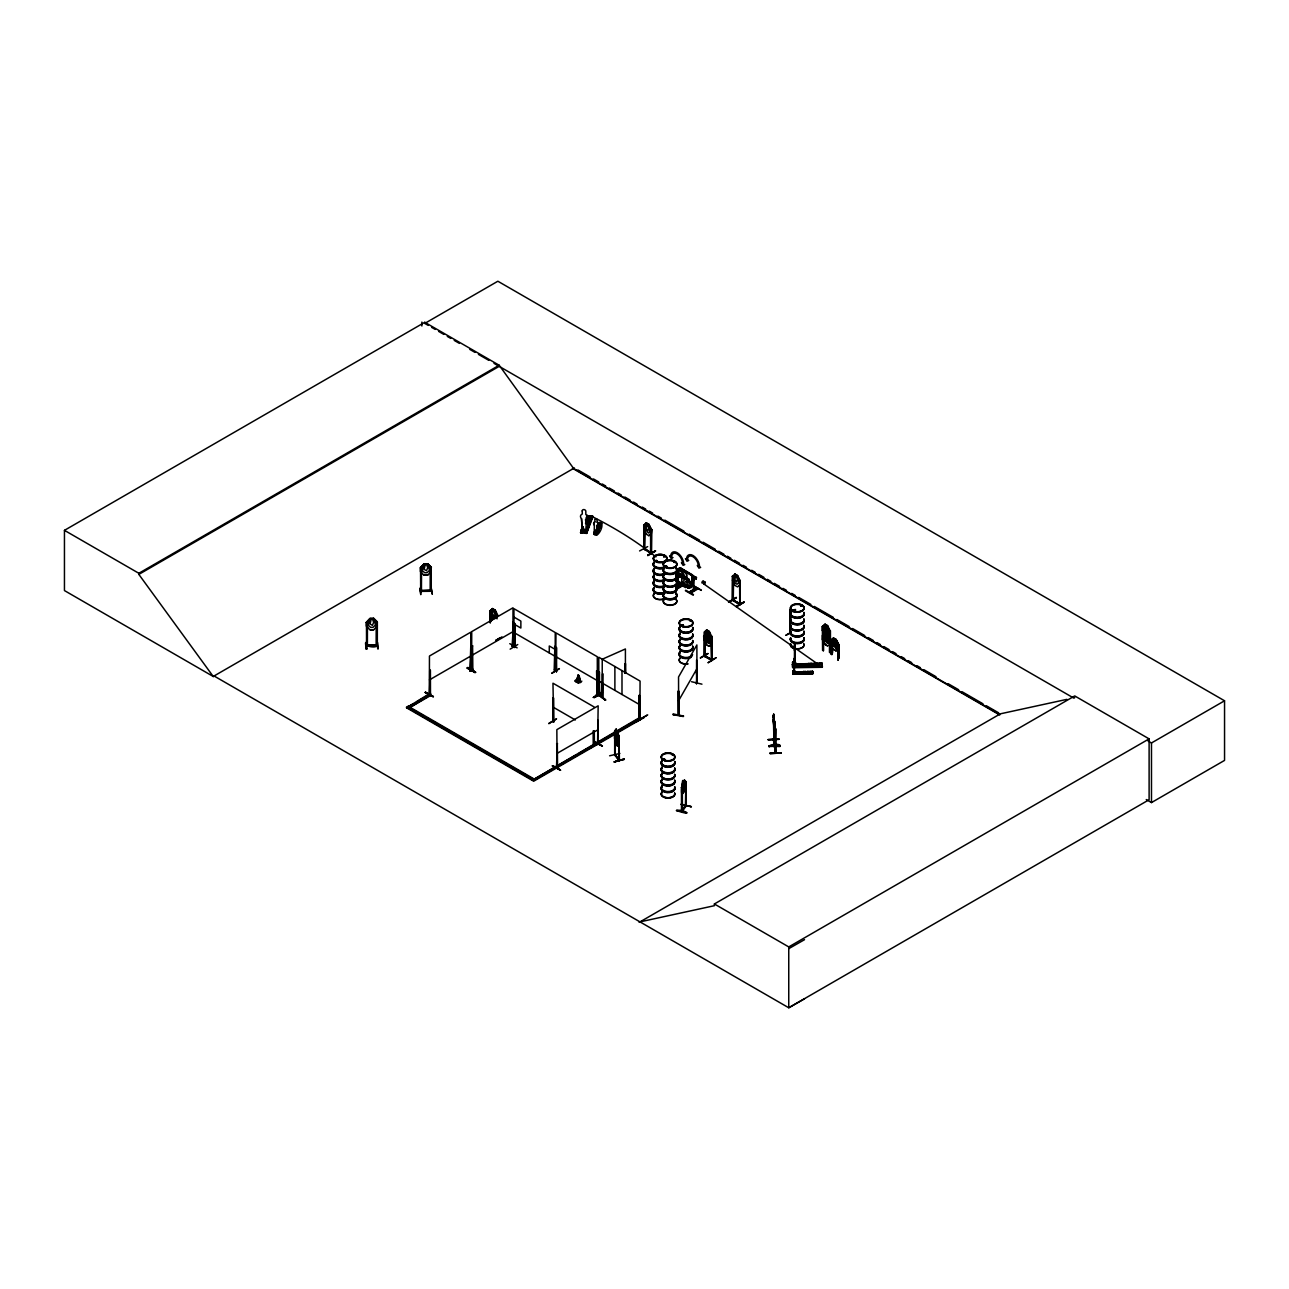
<?xml version="1.0" encoding="UTF-8"?>
<svg xmlns="http://www.w3.org/2000/svg" width="1289" height="1289" viewBox="0 0 1289 1289"><rect width="100%" height="100%" fill="white"/><g stroke="black" fill="none" stroke-linecap="round" stroke-linejoin="round"><path stroke-width="1.5" d="M794.314 662.256L794.25 672.874L794.121 671.07M794.846 652.218L794.572 665.607L794.846 651.283M792.896 670.973L792.961 674.018L812.731 673.18L812.763 673.986L792.944 673.599M794.185 671.472L794.185 658.518L794.572 665.607M794.153 661.692L794.314 660.886M794.443 648.141L794.733 643.324L794.797 644.838M792.848 664.737C793.766 661.676 790.64 662.852 794.717 663.497L794.797 645.773M793.782 663.432L794.749 663.142L794.298 661.692M792.59 662.723L795.539 662.353L792.526 662.401M578.262 678.256C577.327 668.701 583.627 685.764 576.779 681.591L578.197 675.146L578.97 678.32M615.481 731.54L614.74 731.105L615.127 755.483L615.014 731.33M773.577 717.973L773.803 715.411M774.608 724.95L774.834 722.388L774.721 732.426M794.25 665.495L794.266 663.948M651.638 553.239L650.639 553.094L650.574 528.909L651.686 529.457L651.396 553.513L651.412 529.602L648.85 524.414L646.224 522.899L644.097 525.074M705.228 632.496L705.035 656.536L704.181 656.053M704.519 640.037L704.293 656.165L704.148 632.142L706.726 629.854L709.224 631.497L710.497 635.944L710.497 638.78L708.821 640.053L707.129 639.086L705.421 635.848L706.694 630.031L709.321 631.449L711.85 636.702L711.915 660.516L704.245 656.117L712.108 660.306L712.108 636.46L711.174 636.025M823.284 650.848L823.188 626.873M829.617 630.385L829.471 652.427M773.416 716.942L773.69 714.122L774.544 747.378L774.254 722.098M774.431 723.902L774.721 721.083L775.785 752.953L774.866 746.75M585.77 530.842L586.559 519.306A3.658 2.916 20.7 0 0 585.818 514.52L585.818 511.298A1.821 1.45 20.7 0 0 584.046 509.59A1.821 1.45 20.7 0 0 582.257 510.863L582.209 510.992M597.194 533.082L597.709 525.38A2.433 1.95 20.7 0 0 597.226 522.19L596.871 519.306M774.318 745.106L773.352 738.806L774.705 745.96M773.932 740.224L773.352 715.798M775.35 752.889L774.157 721.55M773.336 739.773L774.737 745.832M367.478 622.378L366.479 622.442M614.74 754.951L618.978 760.671L618.978 736.164L619.429 760.607L618.543 759.205M819.143 663.577L822.156 663.223L822.318 666.896L792.654 667.219L792.526 663.948L822.156 663.529L822.205 664.737M792.654 667.315L792.848 662.127M794.894 671.698L792.88 672.584L792.88 670.731L794.878 670.715L794.975 673.857L794.975 672.649M812.65 672.036L792.864 672.133L812.666 672.262L812.634 671.279L810.636 671.521M812.634 671.633L792.848 671.843M792.88 671.73L792.977 673.873L812.731 673.18M794.475 664.044L822.156 663.223M812.296 664.496L822.189 664.141L792.509 664.496M822.301 666.284L792.638 666.639L792.671 667.718L822.334 667.283L822.301 666.075M577.553 681.962L578.117 675.404L576.779 681.591M676.628 580.179L677.112 572.187L677.144 573.138M676.435 580.469L676.081 572.01L677.112 572.187M676.838 581.194C676.419 579.631 678.256 581.613 676 580.098M692 575.232L691.581 575.571M691.919 583.418L692.145 575.587L691.871 582.692M692.322 575.297L692.402 583.998L692.725 575.684M678.207 575.458L677.66 577.021C674.969 575.555 677.966 577.44 678.207 575.458L677.128 575.087L677.982 576.586M677.047 576.473L677.66 588.138L677.128 575.087M692.66 579.341L693.579 578.326M683.363 716.555L672.939 714.638L683.524 715.862M683.508 716.281L673.116 713.864M588.445 522.045L587.333 523.221L586.092 522.109M588.477 522.657L587.542 521.578L586.092 522.367M599.014 527.346L597.597 527.217M773.916 721.711L773.577 719.649M774.931 728.672L774.608 726.609M583.708 528.989L583.981 530.423M583.337 530.327C584.948 527.233 583.031 532.051 583.546 529.457M595.663 532.051L596.066 532.599M676.451 810.636C682.509 808.348 696.398 817.274 676.483 810.555M676.661 810.282L686.715 812.747M676.081 572.912C677.515 566.934 675.372 594.181 676.886 573.057M691.581 574.862L692.757 575.667M692.402 583.998L691.967 582.58M692.322 583.24L689.502 581.113M616.529 730.412L617.012 737.405L616.641 730.396M598.934 695.109L605.653 700.185L598.821 694.69M605.427 700.265L598.418 694.803L598.434 695.754L598.773 671.714L599.546 696.012L599.466 672.117M605.637 699.734L599.562 695.093M811.087 665.06C807.446 664.673 809.621 666.494 811.232 664.705M678.642 714.38L678.143 715.298L678.481 690.84L678.691 715.266M678.642 715.25L678.546 676.967L696.882 644.951L696.962 683.363C695.335 684.572 698.058 680.334 696.221 671.408M578.197 675.146L577.263 680.028L578.213 679.819M773.255 715.911L773.69 714.122L774.077 721.067M774.383 725.916L774.028 727.463M775.382 732.78L774.947 734.569L774.608 732.378M773.754 715.186L773.883 740.224M655.473 560.924L656.375 560.28M657.277 560.634C654.828 560.796 658.341 561.166 655.779 560.506M663.658 556.687L664.592 556.268L663.658 556.349M663.932 556.107L664.753 556.606L663.883 556.816M665.366 566.644L666.268 565.984L665.511 566.951M674.663 562.23L673.776 562.036M682.799 625.648L681.8 624.988L683.17 624.939M689.647 620.718L690.34 621.137M663.513 759.72L664.431 758.899M665.172 759.849L665.092 759.43M672.214 755.209L672.584 755.177M792.574 610.422L794.378 610.132M792.719 610.116L794.668 610.583L792.687 610.47M800.678 606.007L801.871 606.007L800.985 606.313M800.807 606.072L801.355 605.524M685.78 785.613C677.224 813.391 684.894 760.494 682.203 789.48L683.138 790.479C687.601 789.094 681.994 776.171 686.215 782.036L686.28 805.963M685.909 805.738L681.494 811.474L681.478 787.611L682.993 781.956M615.336 732.071L616.142 729.155L618.978 736.857M615.336 735.52L615.916 732.651L617.495 734.649L618.204 739.306L617.254 743.141L615.336 738.355M619.848 753.453L609.6 755.789M578.1 675.227L576.441 681.043M475.238 672.536L467.069 667.831L474.98 672.649C474.223 668.427 458.288 663.754 475.625 672.214M703.633 582.048C704.116 578.31 699.895 584.126 703.037 582.902M647.094 523.995L646.272 528.409L647.948 530.826L648.802 528.2L647.191 523.946M735.729 575.152L734.907 579.567L736.583 582L737.437 579.373L735.81 575.103M825.911 625.262L825.089 629.677L826.765 632.109L827.619 629.483L825.83 625.31M825.911 634.172L825.089 638.587L826.765 641.02L827.619 638.377L825.83 634.22M834.37 639.054L833.548 643.469L835.224 645.902L836.078 643.259L834.289 639.102M492.543 612.436L493.461 609.633L495.105 613.886M371.248 619.058L370.088 623.989L372.44 625.374L373.665 622.2L372.44 619.026L371.248 618.994M681.43 787.643L682.332 787.192L682.397 811.119L681.543 810.668L685.426 805.754M681.494 811.474L681.591 810.604M685.426 805.512L685.974 805.496M581.516 518.677L582.209 530.391L581.516 518.677A3.658 2.916 20.7 0 1 582.257 514.069L582.257 510.863M580.904 530.762L581.548 529.07L581.967 530.359L586.479 530.939L586.898 529.747L586.898 531.294L580.904 530.762L580.904 532.325L583.434 527.153M583.063 526.943L580.566 532.695L582.596 527.056M580.614 532.679L582.999 526.766M587.204 515.294L586.576 516.986L591.925 517.662L592.569 515.971L586.93 515.938M585.496 523.35L588.606 516.164M583.546 529.102L583.788 530.617M585.738 523.576L587.268 519.854M583.708 530.182L584.046 529.392L583.256 530.488M584.4 529.843C579.744 528.2 585.657 536.578 584.449 529.698M585.27 533.05L589.83 520.192M585.158 533.034L591.522 516.132M590.41 520.257L585.56 533.292L590.539 520.24M586.253 531.439L585.915 533.34L591.57 518.452M586.253 533.147L592.569 515.971M592.279 516.599L586.592 533.42L592.988 516.663L587.204 515.6L588.3 515.922M594.809 521.981L594.841 521.9A2.433 1.95 20.7 0 0 594.358 524.961L594.326 525.058A2.433 1.95 20.7 0 1 594.809 521.981L594.89 519.499L596.598 519.193M597.194 522.287L597.226 522.19A2.433 1.95 20.7 0 1 597.677 525.477M597.725 524.043L601.286 524.494L597.725 524.043L598.144 522.706C606.829 519.918 598.579 539.688 593.939 534.178C596.308 535.418 600.465 522.142 598.144 523.028M601.061 523.382L597.226 534.274L594.213 533.904L594.358 524.961M594.438 534.387L599.079 523.286M595.437 532.599L596.163 532.276M597.258 532.792L601.302 523.543M709.272 646.208C703.778 646.272 701.28 626.406 706.646 641.245L709.353 642.712L711.947 640.424L709.272 634.865L706.646 633.35L705.421 639.296L707.129 642.534L708.821 643.501L710.497 642.228L710.497 639.392L709.224 634.945L706.565 633.398M734.988 574.137L733.618 580.002L735.326 583.24L737.018 584.223L738.694 582.934L737.566 575.538L734.939 574.024L732.265 576.36L733.425 576.65L733.248 600.706L733.425 580.63M492.624 619.816L492.575 608.553L491.254 614.547L492.978 617.769L494.686 618.736L496.378 617.447L495.234 610.051L492.495 608.601L489.884 610.905L490.126 622.861M677.498 588.106L677.933 575.812L677.128 576.086M693.675 578.922C695.029 579.534 691.565 576.763 693.514 579.824L694.384 579.341M647.69 546.6L639.586 550.935M700.362 658.083L708.112 653.604M736.325 597.774L728.591 602.205M517.759 644.532L510.138 649.157M551.853 673.374L559.41 668.588M548.84 723.709L556.558 718.843M377.371 625.826L373.713 629.741L370.007 629.854L366.35 626.132L366.35 622.345L370.007 618.446L368.267 625.229L370.684 627.389L373.069 627.308L375.437 624.988L373.713 618.317L377.371 622.055M427.771 563.76L424.065 563.809L422.325 570.592L424.742 572.767L427.126 572.687L429.495 570.35L427.771 563.76L431.428 567.418M514.263 645.998L514.714 647.481L514.359 645.998M554.431 669.587L555.124 669.974M555.897 670.296L556.767 670.796L554.463 670.425L554.802 646.466L555.317 670.924L554.576 670.538M556.139 670.344L556.429 671.827L555.978 647.368L555.607 671.36L555.978 632.883L597.29 656.729L597.371 695.109L596.227 694.771L597.097 695.27L596.581 670.812M552.739 720.889L553.497 721.276M552.884 720.632L553.738 721.904M597.097 694.4L596.855 694.352M594.358 744.559L593.343 744.349M594.003 731.266L594.036 745.606L593.214 745.139L594.374 745.396L594.277 731.121M598.886 695.577L598.773 657.213L640.069 681.059L639.892 719.6L639.006 719.149L639.36 718.134L640.15 719.455L639.28 718.956M640.15 718.585L639.006 718.279M640.166 719.407L639.022 719.117M366.64 648.786L366.06 642.47M365.995 642.502L366.704 649.269M365.963 642.889L366.624 649.157M366.092 649.269L365.512 642.921M420.021 588.251L420.762 594.648L420.133 588.332M794.475 647.352L794.459 650.623M643.759 549.114L644.097 529.054M644.758 548.389L644.017 548.002L644.5 549.533L644.806 529.457M644.613 548.905L651.783 553.319M732.394 600.287L732.732 576.247M705.035 656.536L705.228 640.44M789.98 613.322L789.899 609.536L790.012 633.56L790.447 632.448M790.044 633.543L790.979 633.624L790.205 633.27M696.576 659.984L696.543 683.895M701.957 684.169L691.548 681.72M429.72 670.683L429.64 694.578L430.22 693.917M470.098 669.99L471.097 669.764M469.986 670.973L471.13 670.667L470.759 646.675L469.986 670.973L470.984 670.747M472.757 669.748L472.418 645.708L472.338 669.523M512.764 645.805L513.022 622.265L512.523 646.724L513.264 646.337M557.541 767.68L557.283 743.592L556.494 767.89L557.621 766.923M678.546 700.813L696.882 668.798M676.354 572.654L687.456 579.067M804.352 672.906L803.837 672.052M808.831 664.802L810.862 664.463M678.417 576.554L677.74 587.333M694.143 579.373L693.675 590.104M693.514 590.958L692.821 579.422M655.505 560.779L656.375 561.005M657.487 560.973L656.262 561.521M666.993 566.532L665.72 566.467M667.46 566.806L665.688 566.354M681.398 625.213L682.429 624.762M684.443 780.119L682.912 781.988L684.475 779.99L685.78 781.907L685.877 806.398M681.865 786.806L681.962 811.619L681.833 810.12M685.426 806.382L685.877 781.956M682.332 787.192L681.478 787.611M683.025 793.17L684.475 791.333M681.075 804.513L691.355 806.705L681.285 804.159M682.042 811.506L686.247 805.915M595.437 532.728L595.872 531.922L595.921 532.905M616.142 729.155L614.611 731.121L616.158 729.284M617.608 742.319L618.929 740.547M614.676 755.048L614.676 730.992L614.499 738.307L615.916 743.995L617.399 745.96L618.929 743.979L617.495 745.799M366.366 646.015L377.065 645.58M377.21 622.023L376.211 621.83L376.146 645.934L377.065 644.709M421.6 567.466L420.552 567.531L420.681 591.651C423.243 591.909 418.393 590.523 421.648 590.459M421.535 567.498L421.439 591.635L421.406 590.41L431.364 590.136M692.676 575.893L679.98 567.659L679.754 568.739M678.481 690.84L678.691 714.396M614.724 754.162L615.53 754.581M619.397 760.51L614.982 754.581M495.105 615.562L493.381 616.045L492.543 614.112M366.366 622.41L370.007 618.446L373.713 618.398M424.065 563.809L420.407 567.708L420.423 571.575L424.065 575.232L427.771 575.103L431.299 571.108M424.129 563.905L420.423 567.788L421.551 567.74M682.09 810.652L685.909 804.868M685.361 590.716L693.128 595.164M693.498 594.616L685.716 590.201M429.366 693.482L430.494 693.208L429.785 693.691M430.139 670.119L429.495 694.304M430.478 694.159L430.413 670.264M471.629 669.088L472.112 669.233M512.716 646.659L513.103 646.063M557.638 766.729L556.51 766.939L557.283 766.568M643.727 525.268L646.353 522.963L644.983 528.828L648.383 533.05L650.059 531.761L648.931 524.365L646.305 522.851M651.686 529.457L651.348 533.388L648.883 535.579M703.987 635.686L706.598 633.527M704.068 635.783L706.694 633.479M711.77 643.839L709.192 646.256L711.85 643.92L711.012 635.912L711.834 660.467L711.174 659.259M822.463 630.305L826.152 638.667L827.925 637.427L826.571 639.489L827.989 643.259L826.12 639.763L824.267 641.1L825.685 638.99L822.366 630.289L822.366 626.502L825.041 624.166L827.667 625.681L830.164 630.998L830.164 652.83M822.463 626.583L823.542 626.841L822.575 626.599L825.089 624.295L823.8 630.112L825.508 633.334M830.084 643.614C827.667 649.189 822.801 642.486 822.366 639.199L822.366 635.413L825.041 633.076L827.538 634.72L830.084 639.892M824.992 635.493L827.667 637.024L830.245 634.736M838.623 658.647L838.623 644.726L836.126 639.473L833.419 638.007C827.925 640.875 834.74 648.415 832.001 654.506M838.623 648.448L836.029 650.864L838.704 648.528L838.881 644.581L838.881 658.486M489.965 610.986L492.575 608.553M588.364 522.593L586.463 522.786M598.789 527.846L598.741 527.008M808.96 664.641L810.604 664.351M803.837 672.23L805.238 672.197M430.268 590.185L431.332 591.28L420.552 591.377M431.235 590.394L430.413 590.459M367.607 645.322L376.098 644.806M367.446 622.12L367.381 646.256C363.627 644.033 373.037 649.092 377.323 645.87L377.355 621.975M376.324 644.774L377.178 645.016M827.2 634.317L828.875 633.044L828.875 630.208L827.619 625.761L824.992 624.343M674.228 562.568L674.163 561.714M682.155 625.971L683.283 625.568M592.553 516.261L592.15 516.567A542.83 274.686 -5.5 0 1 655.908 556.896M580.517 532.663L586.672 533.388M584.819 533.195L585.867 533.324M598.66 523.237L594.664 534.291M596.823 534.532L601.721 523.157L597.049 534.726M596.533 534.629L597.226 533.453M578.245 675.468L580.147 681.414M489.884 614.692L492.495 619.945M497.844 615.304L495.234 610.051M490.4 610.777L490.4 622.7M472.418 645.708L472.692 645.87M470.839 669.603L470.324 671.086L471.017 646.836M512.329 646.53L513.296 622.426M514.198 623.022L514.359 646.869M495.669 640.456L500.277 637.749L495.782 640.456M496.104 640.697L501.937 636.863M509.767 643.678L517.131 647.868M430.413 694.127L430.494 693.45M472.499 669.507L471.645 670.006L471.726 631.626L513.022 607.78L512.861 646.111M514.859 647.207L514.633 623.586M555.511 646.869L554.544 646.627M556.494 671.811L556.687 647.771M554.463 670.425L554.802 646.466M551.918 673.003L559.184 668.749M552.884 721.486L552.965 697.687L553.352 722.098M553.497 722.146L553.674 698.09M602.398 692.837L593.375 697.43L601.125 692.515M593.375 697.43L601.141 692.902M594.277 697.591L601.963 693.095M639.135 719.23L639.36 695.158L639.715 720.003L533.678 781.215L406.502 707.774L428.657 694.175L430.155 695.802L409.499 707.725L430.155 695.045M557.541 743.753L556.574 743.995M597.58 744.543L598.16 705.808L556.848 729.655L557.122 767.438M594.632 741.562L596.71 743.237M598.499 743.495L590.378 747.765L598.128 742.835M590.378 747.765L598.499 743.511M596.646 744.156L590.426 747.298M597.58 743.672L598.241 744.172L597.435 743.753M636.17 721.276C669.748 702.376 616.384 732.958 644.291 717.506M597.967 743.946L602.43 745.993L594.197 741.304M214.167 676.032L213.33 676.532L64.45 590.571L64.45 530.343L424.79 322.298L499.181 365.238L573.573 468.423L999.491 714.332M424.79 322.298L424.79 323.41L497.86 281.228L1224.55 700.781L1224.55 760.397L1151.48 802.58L1146.259 799.551M64.45 530.343L138.841 573.283L499.181 365.238M804.529 998.782L788.755 1007.772L214.071 675.984L213.217 676.467L138.841 574.395L499.181 366.35M213.217 676.467L574.411 467.939M644.806 525.477L644.484 549.485M643.727 528.925L646.224 534.242L643.807 528.941M651.348 533.388L648.85 535.757L646.272 534.162M644.146 548.051L644.613 548.663M429.446 679.883L470.759 656.037M471.726 655.473L513.022 631.626M647.755 555.156L655.537 550.725L647.803 555.237M647.755 555.656L655.553 551.096M406.502 707.774L413.157 703.875M416.605 701.877L428.657 694.932L430.155 695.802M680.012 576.908L676.918 571.994L676.741 569.013L680.109 567.869M677.257 571.317L677.257 570.334L681.494 571.784L682.751 574.491L680.044 573.879L677.337 571.269M676.822 568.965L676.741 572.042L680.109 576.86M683.267 569.883L686.65 574.636L686.57 577.714L686.65 574.636M684.475 578.519L678.175 574.878L683.154 577.456M677.337 574.975L677.482 575.957M679.98 575.619L679.706 576.586L683.299 578.809M680.093 575.99L680.302 574.491L679.706 576.586M685.039 577.327L681.736 578.31C681.172 582.564 684.572 586.527 688.294 588.106C699.363 587.317 675.758 583.256 676.354 579.712L688.777 588.09L688.777 587.285M676.081 580.759L689.051 587.945M678.095 582.982L685.474 587.591M676 572.139L689.051 579.986L676 572.767M694.32 576.505L696.447 577.488L696.237 578.987L694.32 577.875L694.32 576.505L696.447 577.488M676.064 587.623L680.705 584.932M677.95 586.624L681.108 585.206M676.354 587.784L681.043 585.109M694.32 577.875L696.237 578.987M675.774 588.912L682.026 585.399L675.871 589.299M693.192 577.778L694.062 578.278L692.983 577.907M675.774 589.282L682.01 585.367M676.193 589.54L682.38 585.915M692.983 578.906L694.384 579.083M685.039 586.141L681.736 581.339M691.565 583.981L688.294 579.115M691.049 584.707L686.811 581.307L685.555 581.532L688.262 585.061L691.049 585.689L691.13 584.658M688.342 587.945L691.565 586.866M688.793 592.247L696.962 587.655L689.212 592.134M696.898 587.929L689.148 592.392M690.082 592.618L697.881 588.219L690.114 592.65M690.501 593.246L698.235 588.735M734.859 574.072L737.517 575.603L740.063 580.856L740.128 604.67L732.458 600.255L732.361 576.312M732.442 580.098L734.859 585.415L737.566 586.882L740.144 584.594L739.983 580.84L737.437 575.651M739.612 580.227L739.741 604.09M740.321 580.63L739.225 580.404M581.806 681.091C580.388 685.329 570.27 680.56 578.245 678.965M733.393 599.562L732.378 599.337L733.248 599.836M728.639 602.366L736.39 597.387L728.639 601.866M733.248 600.078L740.128 603.8M740.047 603.751L739.387 603.429M739.532 603.397L732.797 600.062M736.39 606.329L744.172 601.899L736.438 606.41M736.39 606.829L744.188 602.269M708.37 631.497L709.24 635.219L708.37 637.846L706.694 633.753L707.532 630.998L708.451 631.449M704.068 635.976L706.775 641.132L709.321 642.599M704.793 656.488L704.181 655.183L705.035 655.666M790.979 609.874L789.899 609.665L790.721 609.971L790.689 633.93M711.061 659.404L712.076 659.372M711.818 659.646L705.035 655.924L711.335 659.243M556.848 753.517L598.16 729.655M406.502 707.033L533.678 780.473L639.715 719.262L638.2 718.392L532.18 780.344L533.678 778.733L408.001 706.098L408.001 706.92M533.92 779.346L575.635 755.257M579.115 753.243L591.28 746.218M594.761 744.22L615.61 732.184M619.091 730.17L638.2 719.133L639.715 720.003M790.012 633.479L790.979 632.754M790.834 632.4L786.193 635.09M790.785 632.754L785.791 635.3M822.366 626.502L822.575 650.446M830.164 630.982L829.407 630.514L830.438 630.82L830.438 652.685M827.538 634.72L824.96 633.125L823.8 639.022L827.2 643.227L828.875 641.938L827.619 634.671L830.164 639.908M833.451 638.119L836.126 639.473L838.881 644.581M832.001 640.601L830.906 640.375L833.532 638.071L832.259 643.888L835.659 648.109L837.334 646.82L836.078 639.537M827.538 645.87L824.992 644.403M830.825 644.081L833.419 649.35L836.126 650.816L833.5 649.302M773.835 740.305L773.867 738.919M639.151 922.376L1000.345 713.832L1066.889 699.363M639.989 921.877L714.38 905.7L714.38 903.976L1074.72 695.931L1149.111 738.871L1149.111 799.728L788.755 1007.772L788.755 946.916L1149.111 738.871M1074.72 697.655L1073.882 698.155L493.993 363.353M1148.032 740.966L1151.48 742.963L1224.55 700.781M788.755 948.656L804.529 939.665M602.865 673.728L602.527 697.784L602.624 683.122M625.02 673.212L625.407 663.464L625.648 673.212M663.658 556.51L664.641 556.268M794.169 610.438L792.783 610.615M774.915 747.362L774.947 745.912M597.758 744.027L597.887 720.148M557.283 767.438L557.283 743.592M681.817 578.407L685.12 577.279M597.419 527.507L598.628 527.749M804.964 672.681L803.982 672.616M615.949 732.78L614.611 734.569M616.142 740.498L614.563 734.811L617.624 742.448M618.817 740.305L617.399 734.617M617.399 745.96L615.949 743.93M618.591 759.43L615.53 754.838M664.254 758.754L663.867 759.624M693.675 579.744L694.062 578.278M599.111 523.286L598.144 522.915M581.613 532.824L582.37 532.873M595.405 519.048L596.308 519.064M701.329 590.41L693.579 585.915M651.042 552.03L651.251 553.448L643.823 549.082L643.727 525.139M732.78 599.224L733.135 600.706M739.532 603.155L740.015 604.686L732.861 600.11M704.584 655.07L704.793 655.618M711.335 659.871L711.415 636.057M602.511 697.752L602.479 673.905M430.381 591.007L431.364 591.007M377.258 645.918L377.194 621.797L373.649 618.414L370.056 618.543M467.182 668.201L475.673 672.31M594.277 741.691L602.044 746.089M666.155 566.048L666.896 566.387M596.501 694.61L597.242 694.997M596.968 695.222L596.743 693.788M593.955 745.541L593.73 744.107M773.916 716.33L773.867 724.789L773.416 719.778M773.239 719.584L773.916 727.608L773.239 715.798L773.497 717.409M774.931 723.29L775.108 728.027M775.269 729.075L775.172 728.14M790.286 633.318L790.286 609.471M775.769 729.042L775.285 752.921M779.007 738.903L768.035 739.596L779.007 739.387M768.083 739.805L778.991 739.225M769.162 746.943C767.777 744.526 780.812 742.657 780.071 746.395L769.066 746.25L780.071 746.218M769.066 745.799L779.974 745.284M769.066 746.25L780.071 746.395M769.114 746.508L780.071 745.896M770.194 753.582L781.102 752.985L770.194 753.598L770.129 752.76L781.102 753.034M770.145 753.227L781.086 752.953M430.172 591.264L430.22 567.176L431.299 567.45L430.252 567.498M427.771 575.103L424.065 575.232M420.681 590.781L430.155 590.426M431.058 587.462L432.298 594.261L431.138 587.51M377.613 642.583L378.241 648.883M366.624 645.386L376.34 645.064M794.491 644.097L794.395 672.874M794.797 646.208L794.572 644.838M792.944 663.126L792.574 662.127M808.445 663.722L811.458 663.368L811.587 666.848L794.604 666.671M814.132 663.642L817.145 663.287L817.274 666.445M794.491 664.463L822.189 664.351M794.507 664.753L808.348 664.544M794.523 665.092L808.364 664.947M812.312 664.834L820.223 664.77M792.654 665.317L795.684 665.527M812.408 666.429L822.318 666.896M792.654 667.106L822.318 666.687M803.498 671.617L805.496 671.376L805.593 673.486M807.285 671.569L809.299 671.327L809.379 673.438M792.961 672.681L812.634 671.585M792.944 672.939L794.975 672.81M578.503 683.009L574.942 681.011M431.219 590.12L431.251 591.023M618.929 759.962L618.591 759.173M664.431 759.06L664.157 760.011M366.543 646.24L366.479 622.152M602.285 693.224L594.31 697.558M586.576 517.308L591.925 517.662M585.496 519.821L590.861 520.804L585.496 520.128M586.704 521.562C596.823 523.253 582.064 520.917 588.3 522.142M586.076 523.253L589.637 524.011L586.076 523.56M597.435 524.607L601.012 525.251L597.435 524.8M597 525.735L600.577 526.379L597 525.944M596.63 526.734L600.191 527.394L596.63 526.943M595.18 532.276L596.308 532.309L596.275 534.162L595.212 533.92L595.212 532.18M594.841 532.695L597.226 532.985M594.213 533.066L594.632 534.274M676.822 569.11L682.509 570.93L684.443 575.941L682.509 576.779L676.822 572.042M618.978 760.623L618.978 736.164M682.622 624.859L683.492 625.374M775.35 752.035L774.544 746.766M683.976 781.231L683.396 788.191L683.508 781.859M681.108 804.384L691.355 806.721M377.033 642.099L377.725 648.818M555.221 670.924L555.237 632.528L513.94 608.682L513.973 647.094M639.392 718.956L639.36 695.158M593.697 745.01L593.568 730.718M579.196 679.915L580.324 680.85M490.658 611.373L490.835 621.282M837.931 644.323L837.914 660.226M496.909 614.579L497.055 618.865M513.376 645.354L512.249 646.579M472.773 669.039L472 670.119L472 646.272M556.171 719.069L548.905 723.322M471.017 670.683L470.759 632.19L429.446 656.037L429.366 694.417M553.674 721.937L552.965 683.202L594.277 707.049M424.79 323.41L428.254 325.408M431.718 327.406L435.183 329.404M438.631 331.402L443.819 334.399M447.283 336.397L450.747 338.395M454.211 340.393L459.4 343.39M469.776 349.383L474.964 352.38M478.428 354.378L488.805 360.356M577.891 469.937L590.056 476.962M593.536 478.976L598.757 481.989M602.221 483.987L605.701 486.001M609.181 487.999L614.402 491.012M617.882 493.026L621.346 495.04M624.827 497.038L630.047 500.051M633.527 502.066L636.992 504.063M642.212 507.076L645.692 509.091M649.173 511.089L652.637 513.103M657.857 516.116L661.338 518.114M664.818 520.128L683.943 531.165M689.148 534.178L699.589 540.204M703.053 542.202L715.234 549.227M718.698 551.241L723.919 554.254M727.399 556.252L730.879 558.266M734.359 560.28L739.564 563.277M743.044 565.291L746.524 567.305M751.729 570.302L755.209 572.316M758.689 574.33L763.91 577.343M767.39 579.341L770.854 581.355M774.335 583.353L779.555 586.366M783.035 588.38L786.499 590.378M791.72 593.391L795.2 595.405M798.681 597.403L810.845 604.428M814.326 606.442L833.451 617.479M836.915 619.493L849.097 626.518M852.561 628.516L864.742 635.558M868.206 637.556L873.426 640.569M876.907 642.583L880.387 644.581M883.867 646.595L889.072 649.608M892.552 651.606L896.032 653.62M901.237 656.633L904.717 658.631M908.197 660.645L911.677 662.643M916.898 665.656L920.362 667.67M923.842 669.668L936.007 676.709M948.188 683.734L958.613 689.744M962.093 691.758L982.959 703.794M986.423 705.808L998.604 712.833M572.429 468.261L999.748 714.976M650.591 529.231L651.509 529.634L648.931 524.365M679.98 567.659L692.757 575.039M679.706 567.821L692.402 575.152M692.37 575.893L680.044 568.9M676.081 571.913L689.051 579.18M689.228 581.275L692.37 583.224M691.581 582.805L692.725 583.804L689.502 581.919M679.98 576.425L683.154 578.262M677.337 575.957L678.53 576.521M693.514 585.673L701.264 590.136M676 580.711L688.777 588.09M707.758 653.491L700.443 657.712M513.989 617.109L520.869 621.089L520.869 628.049L513.989 624.069M554.657 649.076L549.275 645.982L549.275 652.927M598.773 681.075L640.069 704.922M555.978 656.729L597.29 680.576M513.94 632.528L555.237 656.375M552.965 707.049L575.345 719.971M409.725 707.903L423.501 715.862M426.933 717.844L506.142 763.571M509.574 765.553L533.678 779.474M714.38 903.976L788.755 946.916M703.585 583.788L705.002 583.643L705.196 581.774L703.585 583.788L817.145 663.609M615.079 755.515L615.079 731.024M593.294 745.171L593.311 730.863M427.722 563.857L431.299 567.45M618.559 736.003L619.026 736.776L617.624 731.105L618.204 738.694L617.254 739.693L615.336 734.907M685.796 585.093L683.847 582.032L683.847 580.082L685.796 579.244L691.565 583.933L691.565 587.011M650.639 553.094L650.977 535.016M822.463 639.151L825.041 644.419M704.068 639.425L706.565 644.742M593.439 697.349L601.512 693.16L601.077 692.435M578.632 675.194L579.969 680.302M677.128 572.3L676.789 573.186M578.552 675.452L579.502 681.865M373.713 629.741L370.056 629.693M819.143 663.271L819.288 666.429M814.132 663.336L814.261 666.494M812.634 671.279L812.731 673.599L792.977 674.276M810.636 671.311L810.717 673.422M808.445 663.416L808.59 666.574M807.285 671.36L807.381 673.47M803.498 671.408L803.579 673.519M794.717 663.497L794.797 665.607M792.542 663.883L792.654 666.558M794.378 658.453L794.378 659.017M792.542 665.108L792.509 663.948M794.233 658.711L794.395 659.646M578.407 675.484L578.552 682.058M794.411 662.691L794.33 663.513M794.685 650.607L794.668 648.834M1151.48 742.963L1151.48 802.58M838.188 648.141L838.188 660.065M831.598 640.359L831.727 654.667M831.308 640.198L831.308 654.103M830.906 640.246L831.034 654.264M829.729 630.418L829.729 652.282M823.542 630.82L823.542 634.8M823.542 640.762L823.542 650.687M822.849 626.438L822.849 650.284M795.667 665.269L795.684 667.074L795.539 662.353M775.672 728.478L775.672 752.325M694.529 576.392L694.529 577.762M688.777 579.341L688.777 580.147M678.385 574.749L678.385 573.396L678.175 574.878M625.407 673.035L625.407 648.963L602.237 659.243L602.189 697.591M625.262 663.803L625.262 673.39M621.991 670.618L621.991 694.481M614.885 666.526L614.885 690.372M597.935 533.388L597.935 532.357L597.661 533.147M594.648 532.76L594.374 531.906L594.213 533.904M585.834 531.39L585.834 532.631L581.323 532.067L581.548 529.07M514.907 623.425L514.714 647.481M495.153 610.1L495.153 618.382M491.093 615.159L491.093 621.121M489.965 610.857L489.965 614.708M431.251 567.176L431.267 591.232M421.874 322.073L421.874 326.02M138.841 573.283L138.841 574.395M674.743 768.55A6.928 3.996 0 0 1 667.138 773.545A6.928 3.996 0 0 1 662.047 767.583M674.646 768.953A6.832 3.948 0 0 1 667.154 773.883A6.832 3.948 0 0 1 662.127 768.002M674.856 775.092A6.799 3.931 0 0 1 666.284 778.894A6.799 3.931 0 0 1 662.159 773.126M674.663 774.222A6.848 3.948 0 0 1 667.154 779.168A6.848 3.948 0 0 1 662.127 773.271M674.743 761.976A6.928 3.996 0 0 1 667.138 766.971A6.928 3.996 0 0 1 662.047 761.009M674.646 767.841A6.832 3.948 0 0 1 667.154 772.772A6.832 3.948 0 0 1 662.127 766.891M674.646 762.363A6.832 3.948 0 0 1 667.154 767.293A6.832 3.948 0 0 1 662.127 761.412M674.743 768.212A6.928 3.996 0 0 1 667.138 773.207A6.928 3.996 0 0 1 662.047 767.245M674.743 761.638A6.928 3.996 0 0 1 667.138 766.633A6.928 3.996 0 0 1 662.047 760.671M674.63 761.267A6.816 3.931 0 0 1 667.154 766.182A6.816 3.931 0 0 1 662.143 760.317M674.743 787.305A6.928 3.996 0 0 1 667.138 792.3A6.928 3.996 0 0 1 662.047 786.338M674.614 774.512A6.799 3.931 0 0 1 667.154 779.426A6.799 3.931 0 0 1 662.159 773.561M674.646 787.708A6.832 3.948 0 0 1 667.154 792.638A6.832 3.948 0 0 1 662.127 786.757M674.856 793.847A6.799 3.931 0 0 1 666.284 797.649A6.799 3.931 0 0 1 662.159 791.881A6.799 3.931 0 0 0 667.154 797.762A6.799 3.931 0 0 0 674.614 792.848M674.856 776.075A6.799 3.931 0 0 1 666.284 779.861A6.799 3.931 0 0 1 662.159 774.109M674.663 793.218A6.848 3.948 0 0 1 667.154 798.149A6.848 3.948 0 0 1 662.127 792.268M674.743 780.731A6.928 3.996 0 0 1 667.138 785.726A6.928 3.996 0 0 1 662.047 779.764M674.646 786.596A6.832 3.948 0 0 1 667.154 791.527A6.832 3.948 0 0 1 662.127 785.646M674.646 781.118A6.832 3.948 0 0 1 667.154 786.048A6.832 3.948 0 0 1 662.127 780.167M674.743 786.967A6.928 3.996 0 0 1 667.138 791.962A6.928 3.996 0 0 1 662.047 786M674.743 780.393A6.928 3.996 0 0 1 667.138 785.388A6.928 3.996 0 0 1 662.047 779.426M674.63 780.022A6.816 3.931 0 0 1 667.154 784.937A6.816 3.931 0 0 1 662.143 779.072M803.869 625.246A6.848 3.948 0 0 1 797.263 630.224A6.848 3.948 0 0 1 790.64 625.246M803.949 612.968A6.928 3.996 0 0 1 797.263 618.011A6.928 3.996 0 0 1 790.56 612.968M792.364 611.179A6.928 3.996 0 0 1 795.458 610.148M803.853 613.371A6.832 3.948 0 0 1 797.263 618.333A6.832 3.948 0 0 1 790.656 613.371M792.429 611.598A6.832 3.948 0 0 1 795.49 610.583M803.949 612.629A6.928 3.996 0 0 1 797.263 617.673A6.928 3.996 0 0 1 790.56 612.629M792.364 610.841A6.928 3.996 0 0 1 795.458 609.81M803.853 612.275A6.832 3.948 0 0 1 797.263 617.238A6.832 3.948 0 0 1 790.656 612.275M792.429 610.503A6.832 3.948 0 0 1 795.49 609.471M803.853 619.945A6.832 3.948 0 0 1 797.263 624.923A6.832 3.948 0 0 1 790.656 619.945M803.949 619.558A6.928 3.996 0 0 1 797.263 624.585A6.928 3.996 0 0 1 790.56 619.558M803.949 619.219A6.928 3.996 0 0 1 797.263 624.247A6.928 3.996 0 0 1 790.56 619.219M803.853 618.849A6.832 3.948 0 0 1 797.263 623.812A6.832 3.948 0 0 1 790.656 618.849M803.853 625.471A6.832 3.948 0 0 1 797.263 630.434A6.832 3.948 0 0 1 790.656 625.471M803.82 626.067A6.783 3.915 0 0 1 797.263 631.014A6.783 3.915 0 0 1 790.705 626.067M803.837 643.839A6.816 3.931 0 0 1 797.263 648.802A6.816 3.931 0 0 1 790.673 643.839M803.869 625.745A6.848 3.948 0 0 1 797.263 630.708A6.848 3.948 0 0 1 790.64 625.745M803.837 632.126A6.816 3.931 0 0 1 797.263 637.088A6.816 3.931 0 0 1 790.673 632.126M803.853 631.03A6.832 3.948 0 0 1 797.263 635.993A6.832 3.948 0 0 1 790.656 631.03M803.853 638.699A6.832 3.948 0 0 1 797.263 643.678A6.832 3.948 0 0 1 790.656 638.699M803.949 638.313A6.928 3.996 0 0 1 797.263 643.34A6.928 3.996 0 0 1 790.56 638.313M803.949 637.974A6.928 3.996 0 0 1 797.263 643.002A6.928 3.996 0 0 1 790.56 637.974M803.853 637.604A6.832 3.948 0 0 1 797.263 642.567A6.832 3.948 0 0 1 790.656 637.604M803.949 631.723A6.928 3.996 0 0 1 797.263 636.766A6.928 3.996 0 0 1 790.56 631.723M803.949 631.384A6.928 3.996 0 0 1 797.263 636.428A6.928 3.996 0 0 1 790.56 631.384M803.869 644.001A6.848 3.948 0 0 1 797.263 648.979A6.848 3.948 0 0 1 790.64 644.001M692.741 634.51A6.928 3.996 0 0 1 685.152 639.505A6.928 3.996 0 0 1 680.044 633.543M692.644 634.913A6.832 3.948 0 0 1 685.152 639.843A6.832 3.948 0 0 1 680.125 633.946M692.854 641.068A6.799 3.931 0 0 1 684.282 644.871A6.799 3.931 0 0 1 680.157 639.118M692.628 640.407A6.816 3.931 0 0 1 685.152 645.322A6.816 3.931 0 0 1 680.141 639.457M692.66 640.697A6.848 3.948 0 0 1 685.152 645.628A6.848 3.948 0 0 1 680.125 639.747M692.741 627.936A6.928 3.996 0 0 1 685.152 632.931A6.928 3.996 0 0 1 680.044 626.97M692.628 633.801A6.816 3.931 0 0 1 685.152 638.732A6.816 3.931 0 0 1 680.141 632.851M692.644 628.323A6.832 3.948 0 0 1 685.152 633.253A6.832 3.948 0 0 1 680.125 627.372M692.741 634.172A6.928 3.996 0 0 1 685.152 639.167A6.928 3.996 0 0 1 680.044 633.205M692.741 627.598A6.928 3.996 0 0 1 685.152 632.593A6.928 3.996 0 0 1 680.044 626.631M692.644 627.227A6.832 3.948 0 0 1 685.152 632.158A6.832 3.948 0 0 1 680.125 626.277M690.952 657.132A6.928 3.996 0 0 1 681.833 657.471A6.928 3.996 0 0 1 680.044 652.298M690.872 657.471A6.816 3.931 0 0 1 681.897 657.809A6.816 3.931 0 0 1 680.141 652.717M687.827 663.787A6.848 3.948 0 0 1 680.624 662.369A6.848 3.948 0 0 1 680.125 657.986M692.854 642.051A6.799 3.931 0 0 1 684.282 645.853A6.799 3.931 0 0 1 680.157 640.085M687.827 664.012A6.848 3.948 0 0 1 680.624 662.594A6.848 3.948 0 0 1 680.125 658.212M692.741 646.691A6.928 3.996 0 0 1 685.152 651.686A6.928 3.996 0 0 1 680.044 645.725M692.628 654.603A6.816 3.931 0 0 1 683.444 657.213A6.816 3.931 0 0 1 680.141 651.606M692.644 647.078A6.832 3.948 0 0 1 685.152 652.008A6.832 3.948 0 0 1 680.125 646.127M692.048 655.956A6.928 3.996 0 0 1 682.59 657.422A6.928 3.996 0 0 1 680.044 651.96M692.741 646.353A6.928 3.996 0 0 1 685.152 651.348A6.928 3.996 0 0 1 680.044 645.386M692.644 645.982A6.832 3.948 0 0 1 685.152 650.913A6.832 3.948 0 0 1 680.125 645.032M676.048 574.813A6.928 3.996 0 0 1 670.054 580.807A6.928 3.996 0 0 1 664.061 574.813M675.968 575.216A6.832 3.948 0 0 1 670.054 581.146A6.832 3.948 0 0 1 664.141 575.216M675.952 580.372A6.799 3.931 0 0 1 670.054 586.269A6.799 3.931 0 0 1 664.157 580.372M675.968 580.807A6.832 3.948 0 0 1 670.054 586.721A6.832 3.948 0 0 1 664.141 580.807M676.048 568.24A6.928 3.996 0 0 1 670.054 574.233A6.928 3.996 0 0 1 664.061 568.24M675.968 574.121A6.832 3.948 0 0 1 670.054 580.034A6.832 3.948 0 0 1 664.141 574.121M675.952 568.642A6.816 3.931 0 0 1 670.054 574.556A6.816 3.931 0 0 1 664.141 568.642M676.048 574.475A6.928 3.996 0 0 1 670.054 580.469A6.928 3.996 0 0 1 664.061 574.475M676.048 567.901A6.928 3.996 0 0 1 670.054 573.895A6.928 3.996 0 0 1 664.061 567.901M675.952 567.547A6.816 3.931 0 0 1 670.054 573.444A6.816 3.931 0 0 1 664.141 567.547M676.048 593.568A6.928 3.996 0 0 1 670.054 599.562A6.928 3.996 0 0 1 664.061 593.568M675.952 593.987A6.816 3.931 0 0 1 670.054 599.884A6.816 3.931 0 0 1 664.141 593.987M675.952 599.111A6.816 3.931 0 0 1 670.054 605.024A6.816 3.931 0 0 1 664.141 599.111M675.952 581.355A6.799 3.931 0 0 1 670.054 587.252A6.799 3.931 0 0 1 664.157 581.355M675.968 599.466A6.832 3.948 0 0 1 670.054 605.379A6.832 3.948 0 0 1 664.141 599.466M675.984 580.985A6.848 3.948 0 0 1 670.054 586.914A6.848 3.948 0 0 1 664.125 580.985M676.048 586.994A6.928 3.996 0 0 1 670.054 592.988A6.928 3.996 0 0 1 664.061 586.994M675.968 592.876A6.832 3.948 0 0 1 670.054 598.789A6.832 3.948 0 0 1 664.141 592.876M675.968 587.397A6.832 3.948 0 0 1 670.054 593.311A6.832 3.948 0 0 1 664.141 587.397M676.048 593.23A6.928 3.996 0 0 1 670.054 599.224A6.928 3.996 0 0 1 664.061 593.23M676.048 586.64A6.928 3.996 0 0 1 670.054 592.65A6.928 3.996 0 0 1 664.061 586.64M675.952 586.302A6.816 3.931 0 0 1 670.054 592.199A6.816 3.931 0 0 1 664.141 586.302M665.06 573.927A6.928 3.996 0 0 1 655.94 574.266A6.928 3.996 0 0 1 654.151 569.094M664.979 574.266A6.816 3.931 0 0 1 656.004 574.604A6.816 3.931 0 0 1 654.248 569.512M664.963 579.389A6.783 3.915 0 0 1 656.02 579.728A6.783 3.915 0 0 1 654.28 574.652M665.06 567.353A6.928 3.996 0 0 1 655.94 567.692A6.928 3.996 0 0 1 654.151 562.52M664.995 573.17A6.832 3.948 0 0 1 656.004 573.508A6.832 3.948 0 0 1 654.232 568.401M664.995 567.692A6.832 3.948 0 0 1 656.004 568.03A6.832 3.948 0 0 1 654.232 562.922M665.06 573.589A6.928 3.996 0 0 1 655.94 573.927A6.928 3.996 0 0 1 654.151 568.755M665.06 567.015A6.928 3.996 0 0 1 655.94 567.353A6.928 3.996 0 0 1 654.151 562.181M664.979 566.58A6.816 3.931 0 0 1 656.004 566.918A6.816 3.931 0 0 1 654.248 561.827M665.06 592.682A6.928 3.996 0 0 1 655.94 593.021A6.928 3.996 0 0 1 654.151 587.848M664.979 593.021A6.816 3.931 0 0 1 656.004 593.359A6.816 3.931 0 0 1 654.248 588.267M664.995 598.305A6.848 3.948 0 0 1 655.988 598.66A6.848 3.948 0 0 1 654.232 593.536M664.963 580.388A6.799 3.931 0 0 1 656.02 580.727A6.799 3.931 0 0 1 654.264 575.651M664.995 598.547A6.848 3.948 0 0 1 655.988 598.886A6.848 3.948 0 0 1 654.232 593.778M665.06 586.108A6.928 3.996 0 0 1 655.94 586.447A6.928 3.996 0 0 1 654.151 581.275M664.979 591.909A6.816 3.931 0 0 1 656.004 592.247A6.816 3.931 0 0 1 654.248 587.172M664.979 586.431A6.816 3.931 0 0 1 656.004 586.785A6.816 3.931 0 0 1 654.248 581.693M665.06 592.344A6.928 3.996 0 0 1 655.94 592.682A6.928 3.996 0 0 1 654.151 587.51M665.06 585.77A6.928 3.996 0 0 1 655.94 586.108A6.928 3.996 0 0 1 654.151 580.936M664.979 585.335A6.816 3.931 0 0 1 656.004 585.673A6.816 3.931 0 0 1 654.248 580.582M615.546 734.746L615.498 740.514L616.561 739.483L617.608 743.302L617.592 737.566L616.577 738.404L615.546 734.746M616.529 733.86L617.012 740.853L616.529 733.86M705.937 635.622L707.29 639.263L705.873 641.39L707.725 640.037L709.595 643.533L708.193 639.763L709.53 637.701L707.758 638.957L705.937 635.622M824.316 626.438L825.685 630.079L824.267 632.206L826.12 630.853L827.989 634.349L826.571 630.579L827.957 628.613L826.152 629.773L824.428 626.454M832.775 640.214L834.144 643.872L832.71 645.982L834.579 644.645L836.448 648.141L835.03 644.355L836.384 642.293L834.611 643.549L832.887 640.246M425.193 692.467L433.394 696.721L425.209 692.435M425.547 692.177L433.33 696.672L425.531 692.225M552.32 765.94L560.538 770.194L552.353 765.908M552.691 765.65L560.538 770.194L552.675 765.714M707.532 634.446L706.694 638.861L708.37 641.294L709.24 638.667L707.532 634.446M425.306 564.421L424.145 569.351L426.498 570.753L427.722 567.579L426.498 564.389L425.306 564.421M595.067 530.552L593.681 534.291L595.147 530.585M715.975 657.777L708.177 662.675L715.975 657.777M672.729 557.621L671.15 558.459L669.587 555.817L670.667 556.445A9.2 5.317 60 0 1 677.176 552.691A9.2 5.317 60 0 1 683.686 563.954L684.765 564.582L683.089 565.355L681.43 562.649L682.493 563.277A7.686 4.431 60 0 0 677.063 553.867A7.686 4.431 60 0 0 671.633 556.993L672.729 557.621M688.584 560.441L687.005 561.279L685.442 558.636L686.521 559.249A9.2 5.317 60 0 1 693.031 555.495A9.2 5.317 60 0 1 699.54 566.773L700.62 567.386L698.944 568.159L697.285 565.468L698.348 566.08A7.686 4.431 60 0 0 692.918 556.671A7.686 4.431 60 0 0 687.488 559.813L688.584 560.441M624.295 758.963L614.225 761.912L624.295 758.963M624.295 759.302L614.273 761.88L624.311 759.35M591.49 518.79L586.141 518.13L591.49 518.79M664.641 760.204A6.832 3.948 0 0 0 674.888 756.788A6.832 3.948 0 0 0 664.641 753.372A6.832 3.948 0 0 0 664.641 760.204M664.641 760.719A6.799 3.931 0 0 0 674.856 757.32A6.799 3.931 0 0 0 664.641 753.92A6.799 3.931 0 0 0 664.641 760.719M664.625 760.413A6.848 3.948 0 0 0 674.888 756.997A6.848 3.948 0 0 0 664.625 753.566A6.848 3.948 0 0 0 664.625 760.413M793.847 611.212A6.832 3.948 0 0 0 804.094 607.796A6.832 3.948 0 0 0 793.847 604.38A6.832 3.948 0 0 0 793.847 611.212M793.863 611.727A6.799 3.931 0 0 0 804.062 608.327A6.799 3.931 0 0 0 793.863 604.928A6.799 3.931 0 0 0 793.863 611.727M793.831 611.421A6.848 3.948 0 0 0 804.094 608.005A6.848 3.948 0 0 0 793.831 604.589A6.848 3.948 0 0 0 793.831 611.421M682.638 626.132A6.832 3.948 0 0 0 692.886 622.716A6.832 3.948 0 0 0 682.638 619.3A6.832 3.948 0 0 0 682.638 626.132M682.654 626.696A6.799 3.931 0 0 0 692.854 623.296A6.799 3.931 0 0 0 682.654 619.896A6.799 3.931 0 0 0 682.654 626.696M682.622 626.39A6.848 3.948 0 0 0 692.886 622.958A6.848 3.948 0 0 0 682.622 619.542A6.848 3.948 0 0 0 682.622 626.39M666.639 567.434A6.832 3.948 0 0 0 676.886 564.018A6.832 3.948 0 0 0 666.639 560.602A6.832 3.948 0 0 0 666.639 567.434M666.655 567.966A6.799 3.931 0 0 0 676.854 564.566A6.799 3.931 0 0 0 666.655 561.166A6.799 3.931 0 0 0 666.655 567.966M665.205 566.999A6.848 3.948 0 0 0 676.661 565.226A6.848 3.948 0 0 0 668.282 560.393A6.848 3.948 0 0 0 665.205 566.999M656.746 561.682A6.816 3.931 0 0 0 666.977 558.266A6.816 3.931 0 0 0 656.746 554.866A6.816 3.931 0 0 0 656.746 561.682M656.762 562.262A6.799 3.931 0 0 0 666.961 558.846A6.799 3.931 0 0 0 656.762 555.446A6.799 3.931 0 0 0 656.762 562.262M656.004 580.098A6.816 3.931 0 0 0 664.979 579.76A6.816 3.931 0 0 1 656.004 580.147A6.816 3.931 0 0 1 654.248 575.055A6.816 3.931 0 0 0 656.004 580.098M655.328 561.102A6.832 3.948 0 0 0 666.751 559.329A6.832 3.948 0 0 0 658.389 554.496A6.832 3.948 0 0 0 655.328 561.102"/></g></svg>
